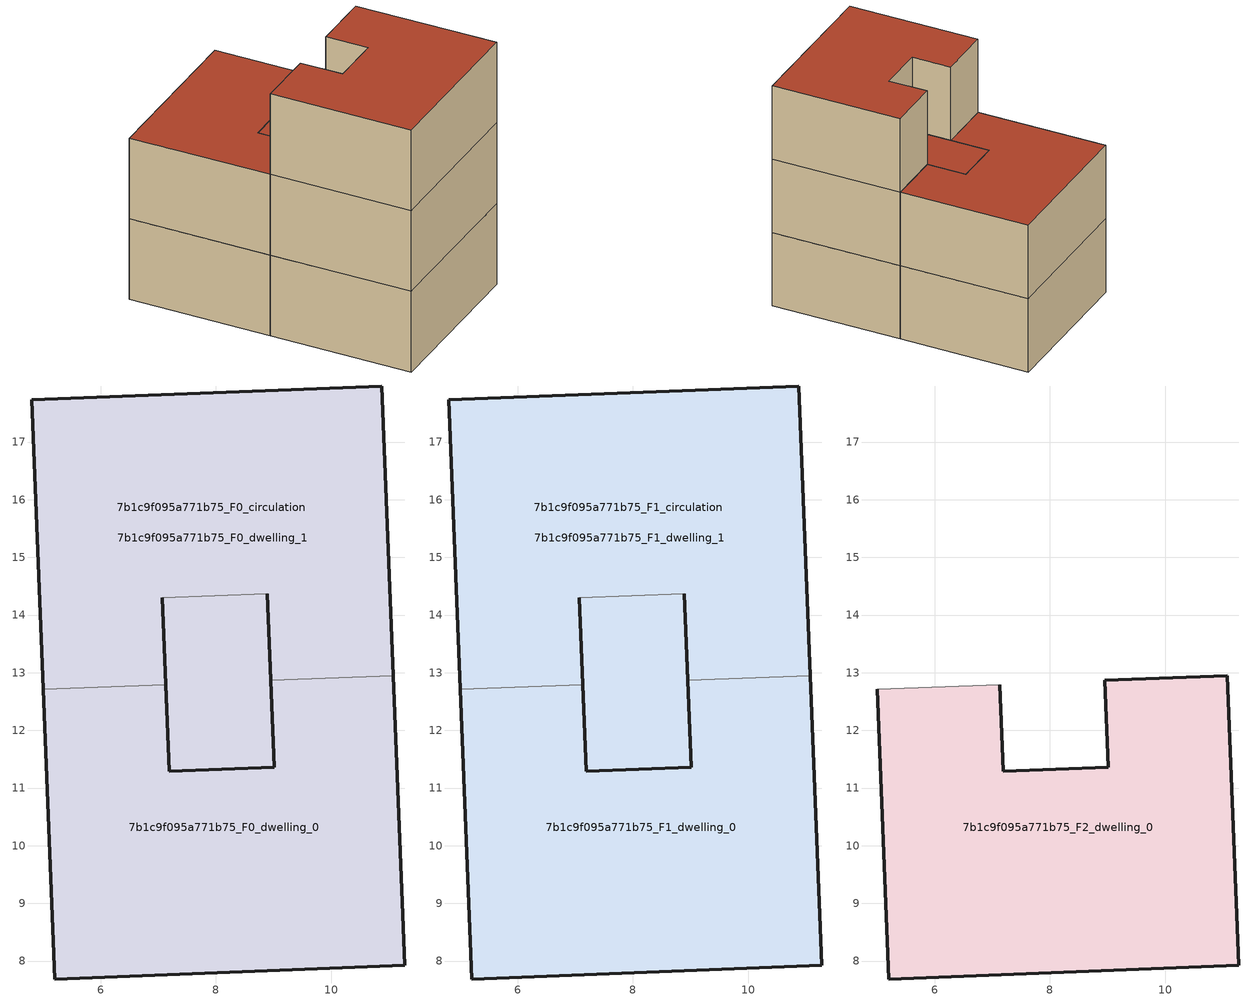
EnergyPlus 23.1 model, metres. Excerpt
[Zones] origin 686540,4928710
7b1c9f095a771b75_F0_dwelling_0
 floor ground (EU_floor_Construction): 11.07,12.95 11.27,7.93 5.21,7.69 5.01,12.71 7.13,12.79 7.19,11.29 8.87,11.35 9.01,11.36 8.95,12.87 z0; 8.89,14.37 9.01,11.36 8.87,11.35 7.19,11.29 7.13,12.79 7.07,14.3 z0
 wall outside (EU_wall_Construction): 5.01,12.71 5.21,7.69 11.27,7.93 11.07,12.95 / 8.95,12.87 9.01,11.36 7.19,11.29 7.13,12.79 z0:3
 wall to 7b1c9f095a771b75_F0_dwelling_1 (EU_wall_Construction): 11.07,12.95 8.95,12.87 / 7.13,12.79 5.01,12.71 z0:3
7b1c9f095a771b75_F0_dwelling_1
 floor ground (EU_floor_Construction): 10.87,17.97 11.07,12.95 8.95,12.87 8.89,14.37 7.07,14.3 7.13,12.79 5.01,12.71 4.81,17.73 z0; 8.89,14.37 9.01,11.36 7.19,11.29 7.13,12.79 7.07,14.3 z0
 wall outside (EU_wall_Construction): 8.89,14.37 8.95,12.87 / 11.07,12.95 10.87,17.97 4.81,17.73 5.01,12.71 z0:3
 wall adiabatic (EU_wall_Construction): 7.13,12.79 7.07,14.3 z0:3
 wall to 7b1c9f095a771b75_F0_circulation (EU_wall_Construction): 7.07,14.3 8.89,14.37 z0:3
7b1c9f095a771b75_F0_circulation
 floor ground (EU_floor_Construction): 11.07,12.95 11.27,7.93 5.21,7.69 5.01,12.71 7.13,12.79 7.19,11.29 8.97,11.36 9.01,11.36 8.95,12.87 z0; 8.89,14.37 9.01,11.36 8.87,11.35 7.19,11.29 7.13,12.79 7.07,14.3 z0; 10.87,17.97 11.07,12.95 8.95,12.87 8.89,14.37 7.07,14.3 7.13,12.79 5.01,12.71 4.81,17.73 z0
 wall outside (EU_wall_Construction): 7.07,14.3 7.19,11.29 9.01,11.36 8.89,14.37 z0:3
7b1c9f095a771b75_F1_dwelling_0
 floor to 7b1c9f095a771b75_F0_dwelling_0 (EU_floor_Construction): 11.07,12.95 11.27,7.93 5.21,7.69 5.01,12.71 7.13,12.79 7.19,11.29 8.87,11.35 9.01,11.36 8.95,12.87 z3; 8.89,14.37 8.95,12.87 9.01,11.36 8.87,11.35 7.19,11.29 7.13,12.79 7.07,14.3 z3
 wall outside (EU_wall_Construction): 5.01,12.71 5.21,7.69 11.27,7.93 11.07,12.95 / 8.95,12.87 9.01,11.36 7.19,11.29 7.13,12.79 z3:6
 wall to 7b1c9f095a771b75_F1_dwelling_1 (EU_wall_Construction): 11.07,12.95 8.95,12.87 / 7.13,12.79 5.01,12.71 z3:6
 roof outside (EU_floor_Construction): 9.01,11.36 8.95,12.87 8.89,14.37 7.07,14.3 7.13,12.79 7.19,11.29 8.87,11.35 z6
7b1c9f095a771b75_F1_dwelling_1
 floor to 7b1c9f095a771b75_F0_dwelling_1 (EU_floor_Construction): 10.87,17.97 11.07,12.95 8.95,12.87 8.89,14.37 7.07,14.3 7.13,12.79 5.01,12.71 4.81,17.73 z3; 8.89,14.37 9.01,11.36 7.19,11.29 7.13,12.79 7.07,14.3 z3
 wall outside (EU_wall_Construction): 8.89,14.37 8.95,12.87 / 11.07,12.95 10.87,17.97 4.81,17.73 5.01,12.71 z3:6
 wall adiabatic (EU_wall_Construction): 7.13,12.79 7.07,14.3 z3:6
 wall to 7b1c9f095a771b75_F1_circulation (EU_wall_Construction): 7.07,14.3 8.89,14.37 z3:6
 roof outside (EU_roof_Construction): 9.01,11.36 8.89,14.37 7.07,14.3 7.13,12.79 7.19,11.29 z6; 11.07,12.95 10.87,17.97 4.81,17.73 5.01,12.71 7.13,12.79 7.07,14.3 8.89,14.37 8.95,12.87 z6
7b1c9f095a771b75_F1_circulation
 floor outside (EU_floor_Construction): 10.87,17.97 11.07,12.95 8.95,12.87 8.89,14.37 7.07,14.3 7.13,12.79 5.01,12.71 4.81,17.73 z3
 floor to 7b1c9f095a771b75_F0_circulation (EU_floor_Construction): 11.07,12.95 11.27,7.93 5.21,7.69 5.01,12.71 7.13,12.79 7.19,11.29 8.97,11.36 9.01,11.36 8.95,12.87 z3; 8.89,14.37 9.01,11.36 8.87,11.35 7.19,11.29 7.13,12.79 7.07,14.3 z3
 wall outside (EU_wall_Construction): 7.07,14.3 7.19,11.29 9.01,11.36 8.89,14.37 z3:6
 roof outside (EU_roof_Construction): 9.01,11.36 8.89,14.37 7.07,14.3 7.13,12.79 7.19,11.29 8.87,11.35 z6; 11.27,7.93 11.07,12.95 8.95,12.87 9.01,11.36 8.97,11.36 7.19,11.29 7.13,12.79 5.01,12.71 5.21,7.69 z6; 11.07,12.95 10.87,17.97 4.81,17.73 5.01,12.71 7.13,12.79 7.07,14.3 8.89,14.37 8.95,12.87 z6
7b1c9f095a771b75_F2_dwelling_0
 floor to 7b1c9f095a771b75_F1_dwelling_0 (EU_floor_Construction): 11.07,12.95 11.27,7.93 5.21,7.69 5.01,12.71 7.13,12.79 7.19,11.29 8.87,11.35 9.01,11.36 8.95,12.87 z6
 wall outside (EU_wall_Construction): 5.01,12.71 5.21,7.69 11.27,7.93 11.07,12.95 8.95,12.87 9.01,11.36 7.19,11.29 7.13,12.79 z6:9
 wall adiabatic (EU_wall_Construction): 7.13,12.79 5.01,12.71 z6:9
 roof outside (EU_roof_Construction): 11.27,7.93 11.07,12.95 8.95,12.87 9.01,11.36 7.19,11.29 7.13,12.79 5.01,12.71 5.21,7.69 z9
[Building]
EU S2 Campaign: North Axis=0; Terrain=City; Solar Distribution=FullExterior
[Site:Location]
Bologna: Latitude=44.5; Longitude=11.25; Time Zone=1; Elevation=37
[SizingPeriod:WeatherFileDays]
AnnualSizingPeriod: Begin Month=1; Begin Day of Month=1; End Month=12; End Day of Month=31; Day of Week for Start Day=Monday; Use Weather File Daylight Saving Period=No; Use Weather File Rain and Snow Indicators=No
[MATERIAL]
EU_InternalMass_Material: Roughness=MediumRough; Thickness=0.1; Conductivity=1; Density=1800; Specific Heat=900; Thermal Absorptance=0.9; Solar Absorptance=0.7; Visible Absorptance=0.7
[MATERIAL:NOMASS] Roughness=MediumRough; Thermal Absorptance=0.9; Solar Absorptance=0.7; Visible Absorptance=0.7
Name | Thermal Resistance
EU_wall_NoMass | 0.937881
EU_roof_NoMass | 0.548572
EU_floor_NoMass | 0.71348
[CONSTRUCTION]
EU_wall_Construction: EU_wall_NoMass
EU_roof_Construction: EU_roof_NoMass
EU_floor_Construction: EU_floor_NoMass
EU_InternalMass_Construction: EU_InternalMass_Material
[ZONE] Type=1; Multiplier=1; Ceiling Height=autocalculate; Floor Area=autocalculate; Part of Total Floor Area=Yes
Name | Volume
7b1c9f095a771b75_F0_dwelling_0; 7b1c9f095a771b75_F0_dwelling_1; 7b1c9f095a771b75_F1_dwelling_1 | 99.7346
7b1c9f095a771b75_F1_dwelling_0 | 99.7339
7b1c9f095a771b75_F2_dwelling_0 | 83.2639
7b1c9f095a771b75_F0_circulation; 7b1c9f095a771b75_F1_circulation | 182.999
[INTERNALMASS] Construction=EU_InternalMass_Construction
Name | Zone or ZoneList | Surface Area
7b1c9f095a771b75_F0_dwelling_0_EU_InternalMass | 7b1c9f095a771b75_F0_dwelling_0 | 27.7545
7b1c9f095a771b75_F0_dwelling_1_EU_InternalMass | 7b1c9f095a771b75_F0_dwelling_1 | 27.7545
7b1c9f095a771b75_F1_dwelling_0_EU_InternalMass | 7b1c9f095a771b75_F1_dwelling_0 | 27.7545
7b1c9f095a771b75_F1_dwelling_1_EU_InternalMass | 7b1c9f095a771b75_F1_dwelling_1 | 27.7545
7b1c9f095a771b75_F2_dwelling_0_EU_InternalMass | 7b1c9f095a771b75_F2_dwelling_0 | 60.999
[OTHEREQUIPMENT] Fuel Type=Electricity; Design Level Calculation Method=Watts/Area; Power per Zone Floor Area=1; Fraction Latent=0; Fraction Radiant=0; Fraction Lost=0; Carbon Dioxide Generation Rate=0; EndUse Subcategory=EU_Step8_InternalGains
Name | Zone or ZoneList or Space or SpaceList | Schedule
EU_Step8_InternalGain_7b1c9f095a771b75_F0_dwelling_0_f000 | 7b1c9f095a771b75_F0_dwelling_0 | EU_Step8_GainSchedule_7b1c9f095a771b75_F0_dwelling_0_f000
EU_Step8_InternalGain_7b1c9f095a771b75_F0_dwelling_1_f000 | 7b1c9f095a771b75_F0_dwelling_1 | EU_Step8_GainSchedule_7b1c9f095a771b75_F0_dwelling_1_f000
EU_Step8_InternalGain_7b1c9f095a771b75_F1_dwelling_0_f000 | 7b1c9f095a771b75_F1_dwelling_0 | EU_Step8_GainSchedule_7b1c9f095a771b75_F1_dwelling_0_f000
EU_Step8_InternalGain_7b1c9f095a771b75_F1_dwelling_1_f000 | 7b1c9f095a771b75_F1_dwelling_1 | EU_Step8_GainSchedule_7b1c9f095a771b75_F1_dwelling_1_f000
EU_Step8_InternalGain_7b1c9f095a771b75_F2_dwelling_0_f000 | 7b1c9f095a771b75_F2_dwelling_0 | EU_Step8_GainSchedule_7b1c9f095a771b75_F2_dwelling_0_f000
[ZONEINFILTRATION:DESIGNFLOWRATE] Schedule=EU_AlwaysOn; Design Flow Rate Calculation Method=Flow/Area; Flow Rate per Floor Area=0.0005; Constant Term Coefficient=1; Temperature Term Coefficient=0; Velocity Term Coefficient=0; Velocity Squared Term Coefficient=0
Name | Zone or ZoneList or Space or SpaceList
EU_Circulation_Infiltration_7b1c9f095a771b75_F0_circulation | 7b1c9f095a771b75_F0_circulation
EU_Circulation_Infiltration_7b1c9f095a771b75_F1_circulation | 7b1c9f095a771b75_F1_circulation
[ZONEVENTILATION:DESIGNFLOWRATE] Schedule=EU_AlwaysOn; Design Flow Rate Calculation Method=AirChanges/Hour; Air Changes per Hour=0.687892; Ventilation Type=Natural; Fan Pressure Rise=0; Fan Total Efficiency=1; Constant Term Coefficient=1; Temperature Term Coefficient=0; Velocity Term Coefficient=0; Velocity Squared Term Coefficient=0; Minimum Indoor Temperature=-100; Maximum Indoor Temperature=100; Delta Temperature=-100; Minimum Outdoor Temperature=-100; Maximum Outdoor Temperature=100; Maximum Wind Speed=40
Name | Zone or ZoneList or Space or SpaceList
EU_ConstantAir_7b1c9f095a771b75_F0_dwelling_0 | 7b1c9f095a771b75_F0_dwelling_0
EU_ConstantAir_7b1c9f095a771b75_F0_dwelling_1 | 7b1c9f095a771b75_F0_dwelling_1
EU_ConstantAir_7b1c9f095a771b75_F1_dwelling_0 | 7b1c9f095a771b75_F1_dwelling_0
EU_ConstantAir_7b1c9f095a771b75_F1_dwelling_1 | 7b1c9f095a771b75_F1_dwelling_1
EU_ConstantAir_7b1c9f095a771b75_F2_dwelling_0 | 7b1c9f095a771b75_F2_dwelling_0
[HVACTEMPLATE:THERMOSTAT] Constant Heating Setpoint=20; Constant Cooling Setpoint=50
EU_HeatOnly_7b1c9f095a771b75_F0_dwelling_0; EU_HeatOnly_7b1c9f095a771b75_F0_dwelling_1; EU_HeatOnly_7b1c9f095a771b75_F1_dwelling_0; EU_HeatOnly_7b1c9f095a771b75_F1_dwelling_1; EU_HeatOnly_7b1c9f095a771b75_F2_dwelling_0
[HVACTEMPLATE:ZONE:IDEALLOADSAIRSYSTEM] System Availability Schedule=EU_AlwaysOn; Maximum Heating Supply Air Temperature=50; Minimum Cooling Supply Air Temperature=13; Maximum Heating Supply Air Humidity Ratio=0.0156; Minimum Cooling Supply Air Humidity Ratio=0.0077; Heating Limit=NoLimit; Cooling Limit=NoLimit; Heating Availability Schedule=EU_AlwaysOn; Cooling Availability Schedule=EU_CoolingOff; Dehumidification Control Type=ConstantSensibleHeatRatio; Cooling Sensible Heat Ratio=0.7; Dehumidification Setpoint=60; Humidification Control Type=None; Humidification Setpoint=30; Outdoor Air Method=None; Outdoor Air Flow Rate per Person=0.00944; Outdoor Air Flow Rate per Zone Floor Area=0; Outdoor Air Flow Rate per Zone=0; Demand Controlled Ventilation Type=None; Outdoor Air Economizer Type=NoEconomizer; Heat Recovery Type=None; Sensible Heat Recovery Effectiveness=0.7; Latent Heat Recovery Effectiveness=0.65
Name | Template Thermostat
7b1c9f095a771b75_F0_dwelling_0 | EU_HeatOnly_7b1c9f095a771b75_F0_dwelling_0
7b1c9f095a771b75_F0_dwelling_1 | EU_HeatOnly_7b1c9f095a771b75_F0_dwelling_1
7b1c9f095a771b75_F1_dwelling_0 | EU_HeatOnly_7b1c9f095a771b75_F1_dwelling_0
7b1c9f095a771b75_F1_dwelling_1 | EU_HeatOnly_7b1c9f095a771b75_F1_dwelling_1
7b1c9f095a771b75_F2_dwelling_0 | EU_HeatOnly_7b1c9f095a771b75_F2_dwelling_0
[SIZING:ZONE] Zone Cooling Design Supply Air Temperature Input Method=SupplyAirTemperature; Zone Cooling Design Supply Air Temperature=13; Zone Heating Design Supply Air Temperature Input Method=SupplyAirTemperature; Zone Heating Design Supply Air Temperature=50; Zone Cooling Design Supply Air Humidity Ratio=0.008; Zone Heating Design Supply Air Humidity Ratio=0.008; Cooling Design Air Flow Method=DesignDay; Cooling Design Air Flow Rate=0; Cooling Minimum Air Flow per Zone Floor Area=0.000762; Cooling Minimum Air Flow=0; Cooling Minimum Air Flow Fraction=0.2; Heating Design Air Flow Method=DesignDay; Heating Design Air Flow Rate=0; Heating Maximum Air Flow per Zone Floor Area=0.002032; Heating Maximum Air Flow=0.141576; Heating Maximum Air Flow Fraction=0.3; Account for Dedicated Outdoor Air System=No; Dedicated Outdoor Air System Control Strategy=NeutralSupplyAir; Dedicated Outdoor Air Low Setpoint Temperature for Design=autosize; Dedicated Outdoor Air High Setpoint Temperature for Design=autosize; Zone Load Sizing Method=Sensible Load Only No Latent Load; Zone Latent Cooling Design Supply Air Humidity Ratio Input Method=HumidityRatioDifference; Zone Cooling Design Supply Air Humidity Ratio Difference=0.005; Zone Latent Heating Design Supply Air Humidity Ratio Input Method=HumidityRatioDifference; Zone Humidification Design Supply Air Humidity Ratio Difference=0.005
7b1c9f095a771b75_F0_dwelling_0; 7b1c9f095a771b75_F0_dwelling_1; 7b1c9f095a771b75_F1_dwelling_0; 7b1c9f095a771b75_F1_dwelling_1; 7b1c9f095a771b75_F2_dwelling_0
[SCHEDULE:CONSTANT]
Name | Hourly Value
EU_AlwaysOn | 1
EU_CoolingOff | 0
[SCHEDULE:FILE] Column Number=1; Rows to Skip at Top=0; Number of Hours of Data=8760; Column Separator=Comma; Interpolate to Timestep=No; Minutes per Item=60; Adjust Schedule for Daylight Savings=Yes
Name | File
EU_Step8_GainSchedule_7b1c9f095a771b75_F0_dwelling_0_f000 | ../../schedules/7b1c9f095a771b75/7b1c9f095a771b75_F0_dwelling_0_f000_gain.csv
EU_Step8_GainSchedule_7b1c9f095a771b75_F0_dwelling_1_f000 | ../../schedules/7b1c9f095a771b75/7b1c9f095a771b75_F0_dwelling_1_f000_gain.csv
EU_Step8_GainSchedule_7b1c9f095a771b75_F1_dwelling_0_f000 | ../../schedules/7b1c9f095a771b75/7b1c9f095a771b75_F1_dwelling_0_f000_gain.csv
EU_Step8_GainSchedule_7b1c9f095a771b75_F1_dwelling_1_f000 | ../../schedules/7b1c9f095a771b75/7b1c9f095a771b75_F1_dwelling_1_f000_gain.csv
EU_Step8_GainSchedule_7b1c9f095a771b75_F2_dwelling_0_f000 | ../../schedules/7b1c9f095a771b75/7b1c9f095a771b75_F2_dwelling_0_f000_gain.csv
